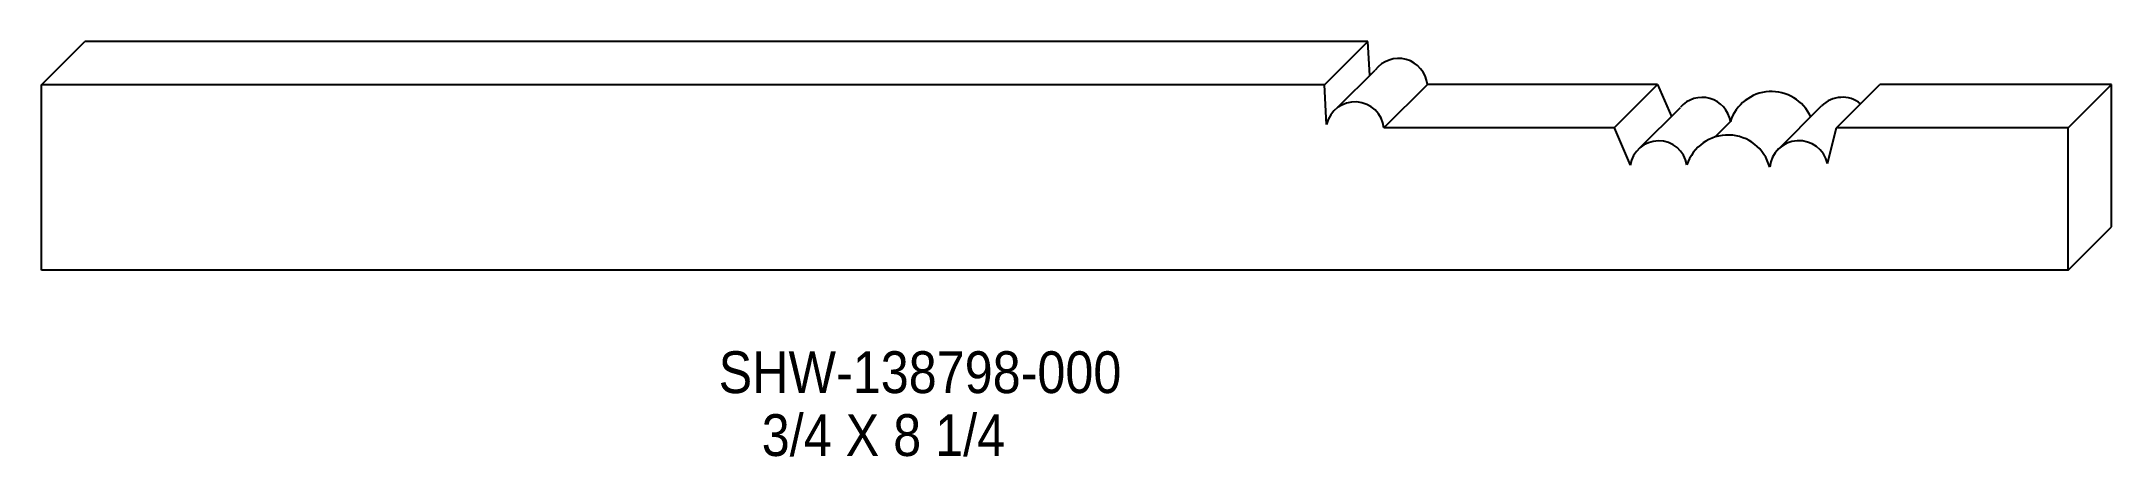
# Model space of a CAD drawing. Extents: x 41.02 to 49.44, y 162.05 to 163.74.
import ezdxf

# ---------------------------------------------------------------- set-up
doc = ezdxf.new("R2010")
doc.units = 0
doc.header["$LTSCALE"] = 5
doc.layers.add('PROFILE', color=7, linetype='CONTINUOUS')
doc.styles.add('TXT', font='TXT', dxfattribs={"height": 3.5})

msp = doc.modelspace()

# ---------------------------------------------------------------- linework, layer by layer
at = {"layer": 'PROFILE', "color": 1, "linetype": 'CONTINUOUS'}
for p, q in [((41.02, 163.5634), (41.1968, 163.7402)), ((46.4118, 163.7402), (41.1968, 163.7402)), ((46.2351, 163.5634), (46.4118, 163.7402)), ((46.42, 163.6016), (46.4118, 163.7402)), ((46.2891, 163.4708), (46.4416, 163.6232)), ((46.2351, 163.5634), (41.02, 163.5634)), ((41.02, 162.8095), (41.02, 163.5634)), ((46.2445, 163.4028), (46.2351, 163.5634)), ((46.4774, 163.3884), (46.6541, 163.5651)), ((47.5898, 163.5651), (46.6541, 163.5651)), ((47.4131, 163.3884), (47.5898, 163.5651)), ((47.5898, 163.5651), (47.6458, 163.4354)), ((48.3167, 163.3884), (48.4934, 163.5651)), ((49.4352, 163.5651), (48.4934, 163.5651)), ((49.2585, 163.3884), (49.4352, 163.5651)), ((49.4352, 162.9863), (49.4352, 163.5651)), ((47.5177, 163.3073), (47.6825, 163.4721)), ((48.0797, 163.3011), (48.2565, 163.4778)), ((47.4131, 163.3884), (46.4774, 163.3884)), ((47.4131, 163.3884), (47.4787, 163.2366)), ((47.8859, 163.4148), (47.8222, 163.3511)), ((48.2805, 163.244), (48.3167, 163.3884)), ((49.2585, 163.3884), (48.3167, 163.3884)), ((49.2585, 162.8095), (49.2585, 163.3884)), ((49.2585, 162.8095), (49.4352, 162.9863)), ((49.2585, 162.8095), (41.02, 162.8095))]:
    msp.add_line(p, q, dxfattribs=at)
for centre, major_axis, start_param, end_param in [((46.5365, 163.5526), (0, 0.1183), -1.464483, 0.930835), ((47.7707, 163.3958), (0, 0.1167), -1.407519, 0.857481), ((48.0527, 163.361), (0, 0.1753), -1.143741, 1.258929), ((48.3409, 163.3934), (0.1195, 0), 0.89983, 2.356194), ((46.3597, 163.3759), (0, 0.1183), -1.464483, 1.341443), ((47.8759, 163.1842), (0, 0.1753), -1.311858, 1.258929), ((48.1642, 163.2166), (0, 0.1195), -1.340085, 1.466044), ((47.594, 163.2191), (0.1167, 0), 0.163278, 2.991056)]:
    msp.add_ellipse(centre, major_axis=major_axis, ratio=1, start_param=start_param, end_param=end_param, dxfattribs=at)

# ---------------------------------------------------------------- texts
at = {"layer": 'PROFILE', "color": 1, "linetype": 'CONTINUOUS', "style": 'TXT', "width": 0.9}
for s, p in [('SHW-138798-000', (43.7728, 162.3104)), ('3/4 X 8 1/4', (43.9481, 162.0547))]:
    msp.add_text(s, height=0.169956, dxfattribs=at).set_placement(p)

doc.saveas('drawing.dxf')
